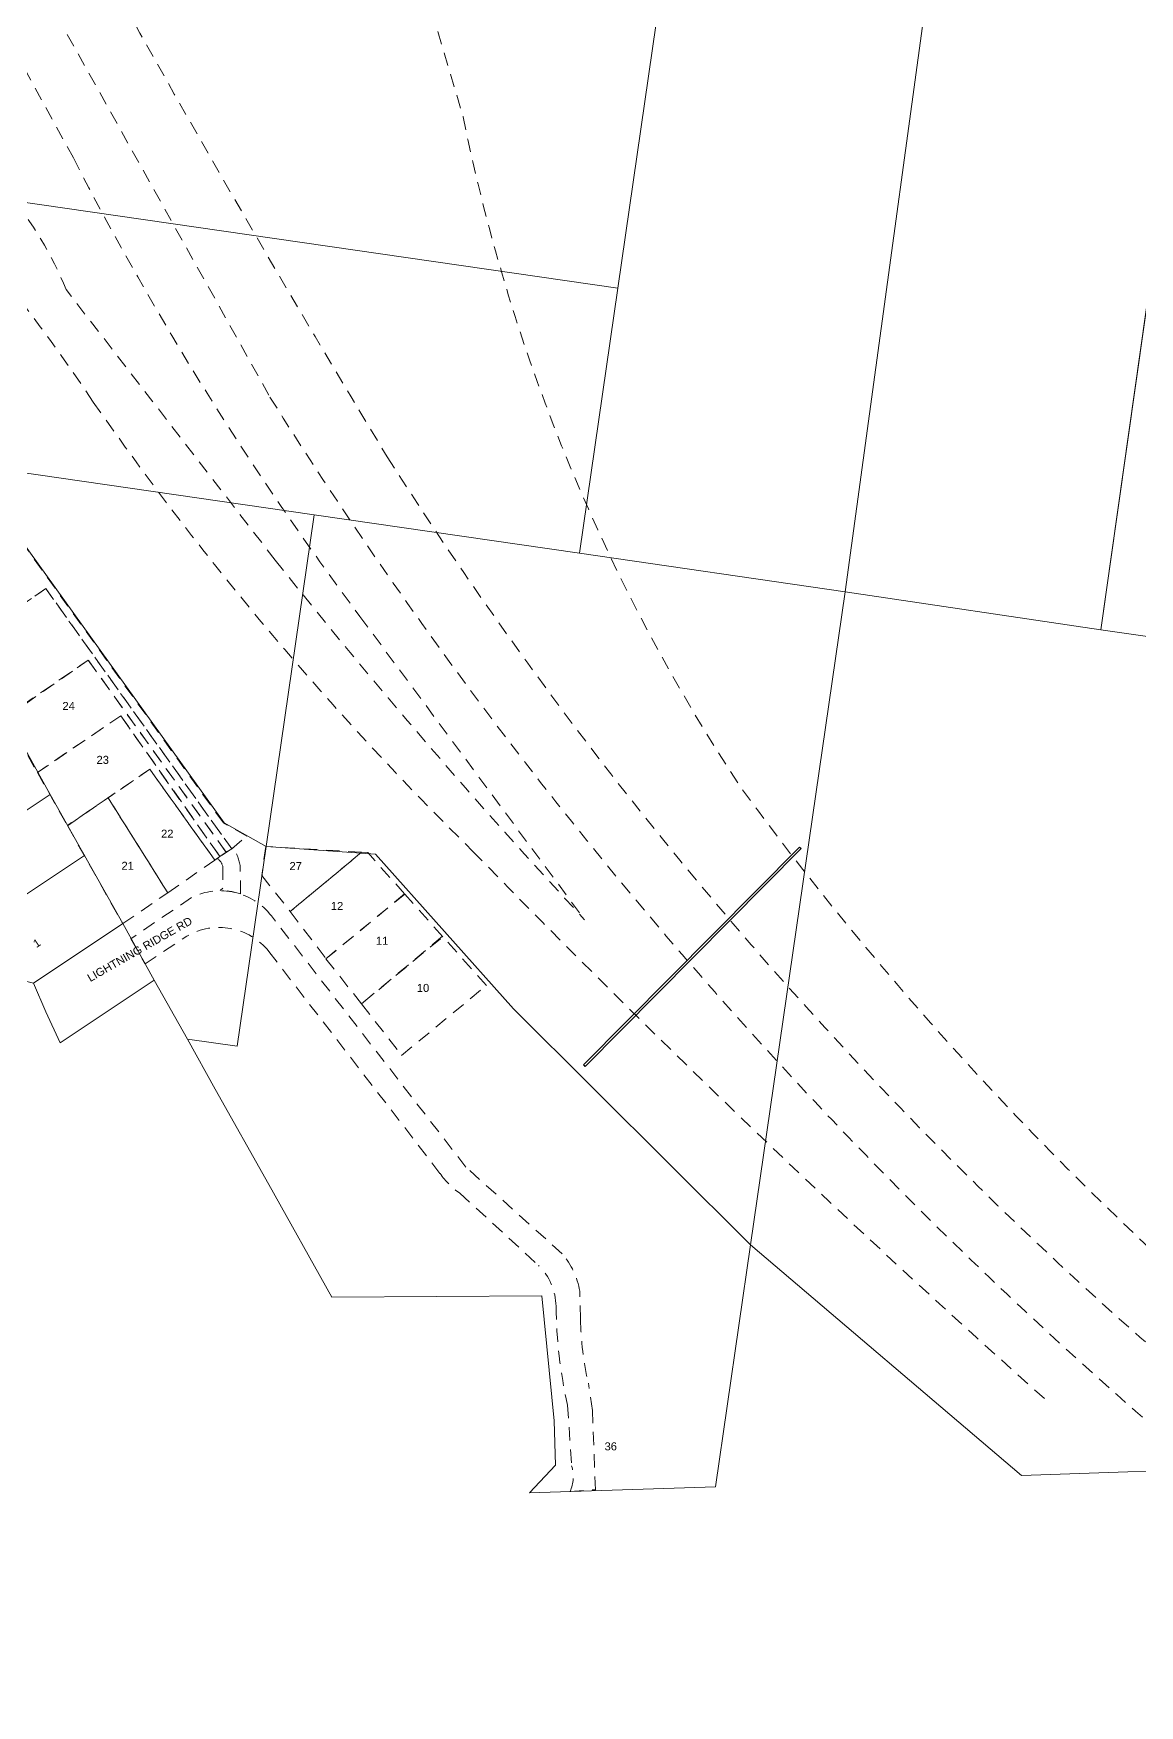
# Model space of a CAD drawing. Header units: metres. Extents: x 300929 to 302247, y 6244220 to 6246836.
# Drawn here: x 301517.4 to 301766.3, y 6244317 to 6244693 of the extents above; entities that cross this region are included whole.
import ezdxf

# ---------------------------------------------------------------- set-up
doc = ezdxf.new("R2010")
doc.units = ezdxf.units.M
doc.linetypes.add('Dash', pattern=[5, 3, -2])
for name, color, linetype, lineweight in [('Cadastre Developer_SP_EXT', 9, 'Continuous', 5), ('Cadastre Land Parcels_SP_EXT', 9, 'Continuous', 5), ('Cadastre Roads_SP_EXT', 9, 'Continuous', 5)]:
    doc.layers.add(name, color=color, linetype=linetype, lineweight=lineweight)
doc.layers.add('Duct_SP_EXT', color=7, linetype='Continuous')
doc.styles.get("Standard").update_dxf_attribs({"font": 'arial.ttf'})

msp = doc.modelspace()

# ---------------------------------------------------------------- linework, layer by layer
at = {"layer": 'Cadastre Developer_SP_EXT', "linetype": 'Dash'}
for points in [[(301136.7, 6245418.59), (301154.68, 6245383.4), (301225.13, 6245248.13), (301310.94, 6245085.49), (301422.24, 6244880.1), (301507.92, 6244723.39), (301570.6, 6244611.28)], [(301375.98, 6244925.5), (301345.54, 6244999.92), (301448.25, 6244808), (301526.39, 6244665.04)], [(301574.41, 6244808.61), (301614.06, 6244674.27)], [(301571.82, 6244574.57), (301524.76, 6244635.44)], [(301590.84, 6244561.95), (301641.42, 6244493.71)]]:
    msp.add_lwpolyline(points, dxfattribs=at)
for points in [[(301597.01, 6244597.83, -0.019885), (301474.72, 6244818.44)], [(301524.76, 6244635.44, 0.156526), (301492.79, 6244673.64)], [(301614.06, 6244674.27, 0.096552), (301676.92, 6244522.94)], [(301526.39, 6244665.04, 0.04183), (301590.84, 6244561.95)], [(301530.88, 6244610.15, 0.039895), (301489.87, 6244662.12)], [(301616.29, 6244509.09, -0.046092), (301530.88, 6244610.15)], [(301570.6, 6244611.28, 0.086298), (301808.31, 6244347.62)], [(301875.33, 6244316.99, -0.107028), (301597.01, 6244597.83)], [(301641.42, 6244493.71, -0.019322), (301571.82, 6244574.57)], [(301676.92, 6244522.94, 0.060195), (301799.93, 6244392.08)], [(301746.3, 6244384.72, -0.017798), (301616.29, 6244509.09)]]:
    msp.add_lwpolyline(points, format="xyb", dxfattribs=at)
for points in [[(301477.61, 6244599.7), (301502.12, 6244555.81), (301520.2, 6244568.18), (301562.03, 6244509.64), (301565.44, 6244512.55), (301560.14, 6244515.48), (301502.34, 6244596.09), (301477.61, 6244599.7)], [(301502.18, 6244555.7), (301511.42, 6244539.35), (301529.72, 6244552.11), (301560.78, 6244508.89), (301562.03, 6244509.64), (301520.2, 6244568.18), (301502.18, 6244555.7)], [(301511.36, 6244539.46), (301518.29, 6244526.81), (301537.05, 6244539.6), (301559.33, 6244507.97), (301560.78, 6244508.89), (301529.72, 6244552.11), (301511.36, 6244539.46)], [(301518.29, 6244526.81), (301525.1, 6244514.84), (301543.56, 6244527.58), (301558.23, 6244507.14), (301559.33, 6244507.97), (301537.05, 6244539.6), (301518.29, 6244526.81)], [(301534.21, 6244521.13), (301547.62, 6244499.8), (301558.23, 6244507.14), (301543.56, 6244527.58), (301534.21, 6244521.13)], [(301525.04, 6244514.95), (301537.49, 6244492.84), (301547.62, 6244499.8), (301534.23, 6244521.14), (301525.04, 6244514.95)], [(301569.71, 6244510.2), (301568.76, 6244503.69), (301575.19, 6244495.58), (301591.22, 6244508.89), (301569.71, 6244510.2)], [(301575.19, 6244495.58), (301583.21, 6244484.94), (301600.92, 6244499.52), (301592.64, 6244508.81), (301591.22, 6244508.89), (301575.19, 6244495.58)], [(301583.21, 6244484.94), (301591.22, 6244474.81), (301609.52, 6244489.89), (301600.96, 6244499.48), (301583.21, 6244484.94)], [(301591.22, 6244474.81), (301600.25, 6244463.2), (301619.3, 6244478.94), (301609.44, 6244489.99), (301591.22, 6244474.81)]]:
    msp.add_lwpolyline(points, close=True, dxfattribs=at)
for points in [[(301564, 6244499.54), (301563.92, 6244505.64), (301563.92, 6244505.64, 0.117991), (301562.34, 6244509.9), (301562.34, 6244509.9), (301558.75, 6244507.54), (301558.75, 6244507.54, -0.165202), (301560.03, 6244505.66), (301560.03, 6244505.66), (301560.01, 6244500.82), (301559.41, 6244500.29), (301559.41, 6244500.29, -0.080573), (301564, 6244499.54)], [(301539.34, 6244489.42), (301542.54, 6244483.78), (301551.91, 6244490.01), (301551.91, 6244490.01, -0.375159), (301570.39, 6244486.56), (301570.39, 6244486.56), (301608.91, 6244436.63), (301608.91, 6244436.63, 0.085697), (301613.33, 6244432.21), (301613.33, 6244432.21), (301631.02, 6244415.99), (301631.02, 6244415.99, -0.19769), (301634.98, 6244406.78), (301634.98, 6244406.78, 0.05216), (301637.56, 6244384.58), (301637.56, 6244384.58), (301638.49, 6244370.88), (301638.49, 6244370.88, -0.185959), (301638.14, 6244365.13), (301638.14, 6244365.13), (301643.82, 6244365.54), (301643.18, 6244383.38), (301642.25, 6244389.46), (301642.25, 6244389.46, -0.05433), (301640.5, 6244403.93), (301640.5, 6244403.93), (301640.32, 6244410.19), (301640.32, 6244410.19, 0.137851), (301636.36, 6244418.57), (301636.36, 6244418.57), (301614.71, 6244438.1), (301570.96, 6244494.56), (301570.96, 6244494.56, 0.359966), (301552.94, 6244498.7), (301552.94, 6244498.7), (301539.34, 6244489.42)]]:
    msp.add_lwpolyline(points, format="xyb", close=True, dxfattribs=at)
at = {"layer": 'Cadastre Land Parcels_SP_EXT', "linetype": 'Continuous'}
for points in [[(301700.01, 6244567.49), (301640.29, 6244576.17), (301648.89, 6244635.78), (301657.49, 6244695.37), (301666.14, 6244755.25), (301724.57, 6244746.83), (301700.01, 6244567.49)], [(301783.01, 6244738.41), (301724.57, 6244746.83), (301700.01, 6244567.49), (301757.56, 6244558.95), (301783.01, 6244738.41)], [(301657.49, 6244695.37), (301495.02, 6244718.84), (301477.82, 6244696.19), (301477.14, 6244695.28), (301453.4, 6244664.02), (301648.89, 6244635.78), (301657.49, 6244695.37)], [(301648.89, 6244635.78), (301453.4, 6244664.02), (301468.36, 6244643.25), (301489.54, 6244613.84), (301502.34, 6244596.09), (301580.53, 6244584.8), (301640.29, 6244576.17), (301648.89, 6244635.78)], [(301569.73, 6244510.19), (301560.32, 6244515.53), (301502.34, 6244596.09), (301477.61, 6244599.7), (301485.58, 6244585.46), (301490.47, 6244576.74), (301495.59, 6244567.6), (301500.71, 6244558.47), (301505.96, 6244549.11), (301510.93, 6244540.24), (301516.06, 6244531.08), (301521.2, 6244521.91), (301528.88, 6244508.2), (301537.49, 6244492.84), (301544.6, 6244480.15), (301552.04, 6244466.88), (301563.22, 6244465.26), (301569.73, 6244510.19)], [(301580.53, 6244584.8), (301502.34, 6244596.09), (301560.32, 6244515.53), (301569.73, 6244510.19), (301580.53, 6244584.8)], [(301700.01, 6244567.49), (301640.29, 6244576.17), (301580.53, 6244584.8), (301569.73, 6244510.19), (301594.39, 6244508.45), (301625.42, 6244473.69), (301678.72, 6244420.59), (301700.01, 6244567.49)], [(301791.85, 6244370.56), (301945.62, 6244376.08), (301945.3, 6244381.59), (301939.43, 6244394.97), (301926.31, 6244410.82), (301908.35, 6244423.86), (301890.26, 6244438.21), (301876.97, 6244462.75), (301862.92, 6244485.08), (301841.96, 6244508.07), (301828.51, 6244530.21), (301823.32, 6244539.81), (301823.2, 6244546.01), (301826.49, 6244549.16), (301817.34, 6244550.41), (301757.56, 6244558.95), (301700.01, 6244567.49), (301678.72, 6244420.59), (301739.71, 6244368.69), (301791.85, 6244370.56)], [(301521.2, 6244521.91), (301516.06, 6244531.08), (301491.01, 6244514.4), (301496.15, 6244505.23), (301521.2, 6244521.91)], [(301528.88, 6244508.2), (301521.2, 6244521.91), (301496.15, 6244505.23), (301503.83, 6244491.52), (301528.88, 6244508.2)], [(301537.49, 6244492.84), (301528.88, 6244508.2), (301503.83, 6244491.52), (301509.5, 6244481.41), (301517.45, 6244479.49), (301537.49, 6244492.84)], [(301625.42, 6244473.69), (301594.39, 6244508.45), (301569.73, 6244510.19), (301563.22, 6244465.26), (301552.04, 6244466.88), (301558.33, 6244455.65), (301570.39, 6244434.14), (301584.56, 6244408.86), (301631.78, 6244409.14), (301634.55, 6244381.01), (301634.83, 6244371.02), (301629, 6244364.83), (301670.84, 6244366.14), (301678.72, 6244420.59), (301625.42, 6244473.69)]]:
    msp.add_lwpolyline(points, close=True, dxfattribs=at)
msp.add_lwpolyline([(301783, 6244738.41), (301757.56, 6244558.95), (301817.34, 6244550.41)], dxfattribs=at)
at = {"layer": 'Cadastre Roads_SP_EXT', "linetype": 'Continuous'}
msp.add_lwpolyline([(301527.91, 6244469.03), (301536.25, 6244474.59), (301544.6, 6244480.15), (301537.49, 6244492.84), (301517.45, 6244479.49), (301520.19, 6244473.03), (301523.39, 6244466.02), (301527.91, 6244469.03)], close=True, dxfattribs=at)
at = {"layer": 'Duct_SP_EXT'}
for p, q in [((301641.18, 6244461.07), (301689.77, 6244510.05)), ((301641.52, 6244460.74), (301690.11, 6244509.71)), ((301689.77, 6244510.05), (301689.94, 6244509.88)), ((301690.11, 6244509.71), (301689.94, 6244509.88)), ((301641.18, 6244461.07), (301641.35, 6244460.91)), ((301641.52, 6244460.74), (301641.35, 6244460.91))]:
    msp.add_line(p, q, dxfattribs=at)

# ---------------------------------------------------------------- texts
at = {"layer": 'Cadastre Developer_SP_EXT'}
for s, p in [('24', (301523.93, 6244540.9)), ('23', (301531.6, 6244528.78)), ('22', (301546.12, 6244512.17)), ('21', (301537.21, 6244504.95)), ('27', (301575.01, 6244504.89)), ('12', (301584.31, 6244495.91)), ('11', (301594.44, 6244488.08)), ('10', (301603.66, 6244477.48))]:
    msp.add_text(s, height=1.8, dxfattribs=at).set_placement(p)
at = {"layer": 'Cadastre Land Parcels_SP_EXT'}
for s, rotation, p in [('1', 33.7637, (301518.08, 6244487.33)), ('36', 0.497, (301645.9, 6244374.37))]:
    msp.add_text(s, height=1.8, rotation=rotation, dxfattribs=at).set_placement(p)
at = {"layer": 'Cadastre Roads_SP_EXT'}
msp.add_text('LIGHTNING RIDGE RD', height=1.8, rotation=29.7671, dxfattribs=at).set_placement((301530.19, 6244479.68))

doc.saveas('drawing.dxf')
